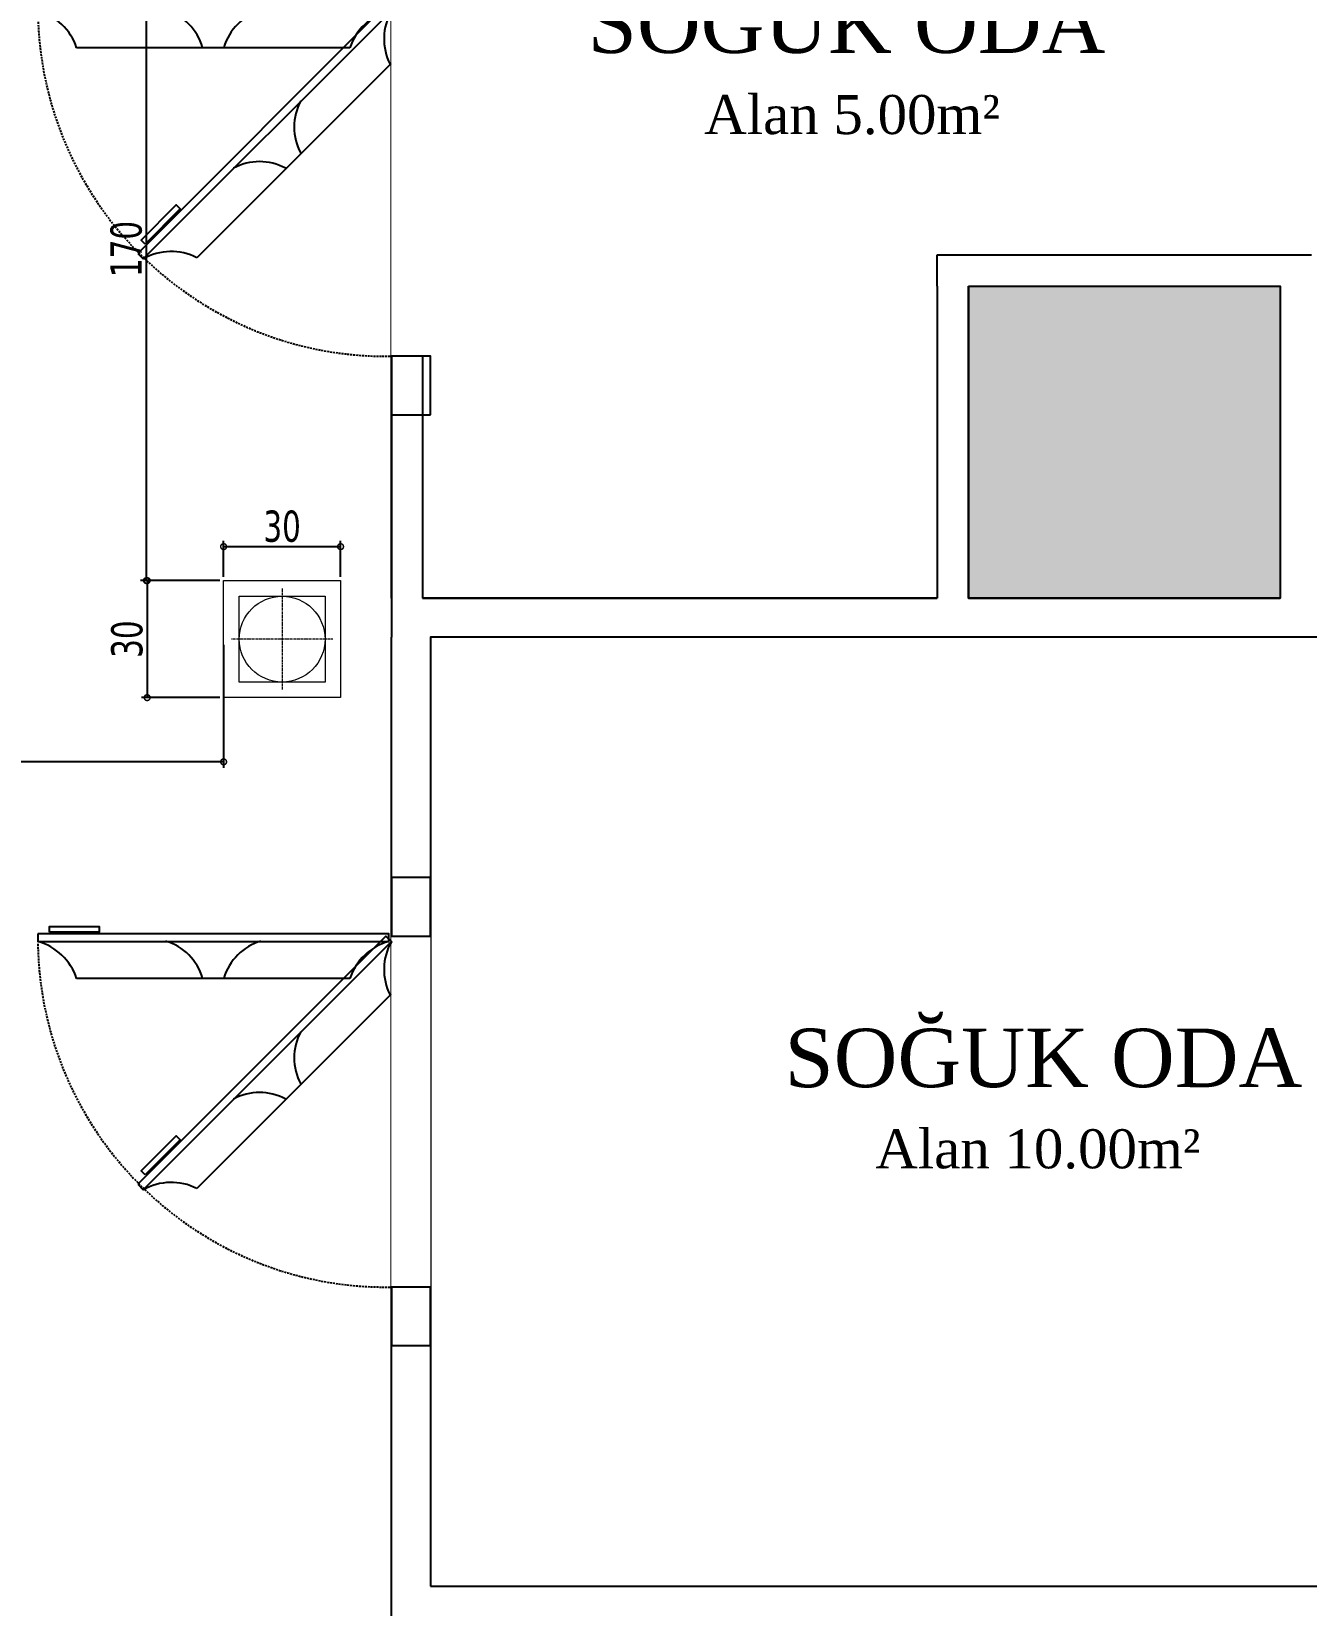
# Model space of a CAD drawing. Header units: millimetres. Extents: x -29311 to -3405, y 28913 to 42880.
# Drawn here: x -6202.5 to -5875.4, y 35613 to 36016.5 of the extents above; entities that cross this region are included whole.
import ezdxf
from ezdxf.enums import TextEntityAlignment as Align

# ---------------------------------------------------------------- set-up
doc = ezdxf.new("R2010")
doc.units = ezdxf.units.MM
doc.set_wipeout_variables(frame=1)
doc.linetypes.add('DASHED', pattern=[0.75, 0.5, -0.25])
doc.linetypes.add('DASHED2', pattern=[0.375, 0.25, -0.125])
for name, color, linetype in [('A-BA', 1, 'Continuous'), ('A-TEFRIS', 251, 'Continuous'), ('A-YAZI', 136, 'Continuous'), ('Duvar-200 cm', 7, 'Continuous'), ('Kıtc-002 Çizgi', 7, 'Continuous'), ('Kıtc-034 Soğuk Oda', 1, 'Continuous'), ('YRNO', 7, 'Continuous')]:
    doc.layers.add(name, color=color, linetype=linetype)
for name, color, linetype, lineweight in [('PLAN', 253, 'Continuous', 15), ('s-depo', 140, 'Continuous', 25), ('tarama-betonarme', 252, 'Continuous', 13), ('TES_SU', 150, 'Continuous', 25), ('yerizg-a', 7, 'Continuous', 15), ('yerizg-b', 7, 'Continuous', 9)]:
    doc.layers.add(name, color=color, linetype=linetype, lineweight=lineweight)
doc.styles.add('Dimension Text', font='tahoma.ttf', dxfattribs={"width": 0.8})
doc.styles.add('ROMANS', font='romans')
doc.styles.add('YAZ-50', font='times.ttf', dxfattribs={"width": 0.9})
doc.dimstyles.new('AYG-OLCU 1 to 2', dxfattribs={"dimtxt": 4, "dimasz": 3, "dimexe": 1.5, "dimexo": 1, "dimgap": 1, "dimtad": 1, "dimdec": 0, "dimdsep": 46, "dimtxsty": 'Dimension Text', "dimblk": 'DOTSMALL', "dimcen": 0, "dimclrd": 256, "dimclre": 256, "dimclrt": 256, "dimadec": 0, "dimazin": 0, "dimtfac": 1, "dimtdec": 0, "dimtofl": 0, "dimtmove": 1, "dimatfit": 3, "dimfxl": 1, "dimarcsym": 0})

# ---------------------------------------------------------------- blocks, each defined once
blk = doc.blocks.new('A$C60E3056A')
at = {"layer": 'Kıtc-034 Soğuk Oda', "color": 3}
blk.add_line((13.32, 80.05), (13.32, 9.95), dxfattribs=at)
for points in [[(1.83, 0), (3.83, 0), (3.83, 90), (1.83, 90)], [(1.44, 3.03), (0, 3.03), (0, 15.75), (1.44, 15.75)]]:
    blk.add_lwpolyline(points, close=True, dxfattribs=at)
for centre, radius, start, end in [((17.93, 93.95), 14.65, 195.6381, 251.6489), ((17.17, 61.16), 14, 196.3254, 253.6365), ((17.17, 28.84), 14, 106.3635, 163.6746), ((17.93, -3.95), 14.65, 108.3511, 164.3619)]:
    blk.add_arc(centre, radius, start, end, dxfattribs=at)
blk = doc.blocks.new('A$C4A7C2E03')
at = {"layer": 'Kıtc-034 Soğuk Oda', "color": 254}
blk.add_line((80.05, 0), (9.95, 0), dxfattribs=at)
for points in [[(3.03, 11.89), (3.03, 13.32), (15.75, 13.32), (15.75, 11.89)], [(0, 11.49), (0, 9.49), (90, 9.49), (90, 11.49)]]:
    blk.add_lwpolyline(points, close=True, dxfattribs=at)
for centre, radius, start, end in [((-3.95, -4.61), 14.65, 18.3511, 74.3619), ((28.84, -3.84), 14, 16.3635, 73.6746), ((61.16, -3.84), 14, 106.3254, 163.6365), ((93.95, -4.61), 14.65, 105.6381, 161.6489)]:
    blk.add_arc(centre, radius, start, end, dxfattribs=at)
blk = doc.blocks.new('A$C65962AFD')
at = {"color": 3}
blk.add_wipeout([(90.69, 105), (90.69, 15), (100.69, 15), (100.69, 105)], dxfattribs=at).dxf.layer = 'Kıtc-034 Soğuk Oda'
at = {"layer": 'Kıtc-002 Çizgi', "color": 254, "linetype": 'DASHED'}
blk.add_arc((89.46, 104.46), 89.47, 180.9342, 270.7837, dxfattribs=at)
at = {"layer": 'Kıtc-034 Soğuk Oda'}
for points in [[(100.69, 105), (100.69, 120), (90.69, 120), (90.69, 105)], [(100.69, 0), (100.69, 15), (90.69, 15), (90.69, 0)]]:
    blk.add_lwpolyline(points, close=True, dxfattribs=at)
at = {"layer": 'Kıtc-002 Çizgi'}
blk.add_blockref('A$C4A7C2E03', (0, 94.09), dxfattribs=at)
at = {"layer": 'Kıtc-002 Çizgi', "rotation": 315}
blk.add_blockref('A$C60E3056A', (24.34, 42.65), dxfattribs=at)
blk = doc.blocks.new('Y-SIFON')
at = {"layer": 'yerizg-a', "color": 0, "linetype": 'Continuous'}
blk.add_circle((0, 0), 11, dxfattribs=at)
at = {"layer": 'yerizg-b', "color": 0, "linetype": 'DASHED2'}
for points in [[(0, 13), (0, -13)], [(-13, 0), (13, 0)]]:
    blk.add_lwpolyline(points, dxfattribs=at)
blk = doc.blocks.new('1bs-yk33a')
at = {"layer": 'yerizg-a', "color": 0}
blk.add_lwpolyline([(0, 0), (30, 0), (30, -30), (0, -30)], close=True, dxfattribs=at)
at = {"layer": 'yerizg-b', "color": 0}
blk.add_lwpolyline([(4, -4), (26, -4), (26, -26), (4, -26)], close=True, dxfattribs=at)
at = {"layer": 'PLAN', "color": 0, "linetype": 'Continuous'}
blk.add_blockref('Y-SIFON', (15, -15), dxfattribs=at)
at = {"layer": 'YRNO', "linetype": 'Continuous', "style": 'ROMANS', "width": 0.8}
blk.add_attdef('YRNO', text='', height=10, dxfattribs=at).set_placement((16, -40), align=Align.MIDDLE)
blk = doc.blocks.new('_DotSmall')
at = {"color": 0, "linetype": 'ByBlock', "const_width": 0.5}
blk.add_lwpolyline([(-0.0625, 0, 1), (0.0625, 0, 1)], format="xyb", close=True, dxfattribs=at)
blk = doc.blocks.new('*D507')
at = {"layer": 'DEFPOINTS', "color": 0, "transparency": 16777216}
for p in [(-6123.17, 35884.46), (-6153.17, 35875.75), (-6123.17, 35875.75)]:
    blk.add_point(p, dxfattribs=at)
at = {"layer": 'TES_SU', "lineweight": -2, "transparency": 16777216}
for p, q in [((-6153.17, 35876.75), (-6153.17, 35885.96)), ((-6153.17, 35884.46), (-6123.17, 35884.46)), ((-6123.17, 35876.75), (-6123.17, 35885.96))]:
    blk.add_line(p, q, dxfattribs=at)
at = {"layer": 'TES_SU', "lineweight": -2, "transparency": 16777216, "xscale": 3, "yscale": 3, "zscale": 3, "rotation": 180}
blk.add_blockref('_DotSmall', (-6153.17, 35884.46), dxfattribs=at)
at = {"layer": 'TES_SU', "lineweight": -2, "transparency": 16777216, "xscale": 3, "yscale": 3, "zscale": 3}
blk.add_blockref('_DotSmall', (-6123.17, 35884.46), dxfattribs=at)
at = {"layer": 'TES_SU', "transparency": 16777216, "insert": (-6138.17, 35889.63), "char_height": 8, "attachment_point": 5, "style": 'Dimension Text'}
blk.add_mtext('30', dxfattribs=at)
blk = doc.blocks.new('*D508')
at = {"layer": 'DEFPOINTS', "color": 0, "transparency": 16777216}
for p in [(-6347.91, 35907.76), (-6153.17, 35875.75), (-6347.91, 35829.29)]:
    blk.add_point(p, dxfattribs=at)
at = {"layer": 'TES_SU', "lineweight": -2, "transparency": 16777216}
for p, q in [((-6347.91, 35859.29), (-6347.91, 35827.79)), ((-6153.17, 35859.29), (-6153.17, 35827.79)), ((-6153.17, 35829.29), (-6347.91, 35829.29))]:
    blk.add_line(p, q, dxfattribs=at)
at = {"layer": 'TES_SU', "lineweight": -2, "transparency": 16777216, "xscale": 3, "yscale": 3, "zscale": 3, "rotation": 180}
blk.add_blockref('_DotSmall', (-6347.91, 35829.29), dxfattribs=at)
at = {"layer": 'TES_SU', "lineweight": -2, "transparency": 16777216, "xscale": 3, "yscale": 3, "zscale": 3}
blk.add_blockref('_DotSmall', (-6153.17, 35829.29), dxfattribs=at)
at = {"layer": 'TES_SU', "transparency": 16777216, "insert": (-6250.54, 35834.45), "char_height": 8, "attachment_point": 5, "style": 'Dimension Text'}
blk.add_mtext('195', dxfattribs=at)
blk = doc.blocks.new('*D509')
at = {"layer": 'DEFPOINTS', "color": 0, "transparency": 16777216}
for p in [(-6172.96, 36045.76), (-6110.14, 36045.76), (-6153.17, 35875.75)]:
    blk.add_point(p, dxfattribs=at)
at = {"layer": 'TES_SU', "lineweight": -2, "transparency": 16777216}
for p, q in [((-6142.96, 36045.76), (-6174.46, 36045.76)), ((-6172.96, 35875.75), (-6172.96, 36045.76)), ((-6154.17, 35875.75), (-6174.46, 35875.75))]:
    blk.add_line(p, q, dxfattribs=at)
at = {"layer": 'TES_SU', "lineweight": -2, "transparency": 16777216, "xscale": 3, "yscale": 3, "zscale": 3}
for p, rotation in [((-6172.96, 36045.76), 90), ((-6172.96, 35875.75), 270)]:
    blk.add_blockref('_DotSmall', p, dxfattribs=dict(at, rotation=rotation))
at = {"layer": 'TES_SU', "transparency": 16777216, "insert": (-6178.13, 35960.76), "char_height": 8, "attachment_point": 5, "rotation": 90, "style": 'Dimension Text'}
blk.add_mtext('170', dxfattribs=at)
blk = doc.blocks.new('*D510')
at = {"layer": 'DEFPOINTS', "color": 0, "transparency": 16777216}
for p in [(-6153.17, 35875.75), (-6172.78, 35845.75), (-6153.17, 35845.75)]:
    blk.add_point(p, dxfattribs=at)
at = {"layer": 'TES_SU', "lineweight": -2, "transparency": 16777216}
for p, q in [((-6154.17, 35875.75), (-6174.28, 35875.75)), ((-6172.78, 35875.75), (-6172.78, 35845.75)), ((-6154.17, 35845.75), (-6174.28, 35845.75))]:
    blk.add_line(p, q, dxfattribs=at)
at = {"layer": 'TES_SU', "lineweight": -2, "transparency": 16777216, "xscale": 3, "yscale": 3, "zscale": 3}
for p, rotation in [((-6172.78, 35875.75), 90), ((-6172.78, 35845.75), 270)]:
    blk.add_blockref('_DotSmall', p, dxfattribs=dict(at, rotation=rotation))
at = {"layer": 'TES_SU', "transparency": 16777216, "insert": (-6177.94, 35860.75), "char_height": 8, "attachment_point": 5, "rotation": 90, "style": 'Dimension Text'}
blk.add_mtext('30', dxfattribs=at)

msp = doc.modelspace()

# ---------------------------------------------------------------- hatches: boundary and pattern name
at = {"layer": 'tarama-betonarme'}
h = msp.add_hatch(dxfattribs=at)
h.set_pattern_fill('ANSI35', color=256, scale=25, style=0)
h.set_pattern_definition([(45, (-57572.966, 50245.5134), (-4.4194174, 4.4194174), []), (45, (-57568.547, 50245.5134), (-4.4194174, 4.4194174), [7.8125, -1.5625, 0, -1.5625])])
h.paths.add_polyline_path([(-6874.41, 35871.26), (-6570.41, 35871.26), (-6570.41, 35906.26), (-6874.41, 35906.26)])
h.paths.add_polyline_path([(-6384.41, 35436.26), (-6349.41, 35436.26), (-6349.41, 35906.26), (-6384.41, 35906.26)])
h.paths.add_polyline_path([(-5962.14, 35951.26), (-5882.14, 35951.26), (-5882.14, 35871.26), (-5962.14, 35871.26)])
h.paths.add_polyline_path([(-5962.14, 35516.26), (-5882.14, 35516.26), (-5882.14, 35436.26), (-5962.14, 35436.26)])
h.paths.add_polyline_path([(-6677.64, 36766.65), (-6597.64, 36766.65), (-6597.64, 36686.65), (-6677.64, 36686.65)])

# ---------------------------------------------------------------- linework, layer by layer
at = {"layer": 'A-BA'}
msp.add_lwpolyline([(-5962.14, 35951.26), (-5882.14, 35951.26), (-5882.14, 35871.26), (-5962.14, 35871.26)], close=True, dxfattribs=at)
msp.add_lwpolyline([(-5962.14, 35951.26), (-5882.14, 35951.26), (-5882.14, 35871.26), (-5962.14, 35871.26)], close=True, dxfattribs=at)
at = {"layer": 'Duvar-200 cm'}
for p, q in [((-6110.14, 36009.26), (-6102.14, 36009.26)), ((-5962.14, 35951.26), (-5962.14, 35871.26)), ((-5882.14, 35951.26), (-5882.14, 35871.26))]:
    msp.add_line(p, q, dxfattribs=at)
at = {"layer": 's-depo', "linetype": 'Continuous'}
for p, q in [((-6110.14, 35871.26), (-6110.14, 36045.76)), ((-6110.14, 36009.26), (-6110.14, 35861.26)), ((-6102.14, 36009.26), (-6102.14, 35871.26)), ((-5970.14, 35951.26), (-5970.14, 35959.26)), ((-5970.14, 35959.26), (-5874.14, 35959.26)), ((-5970.14, 35951.26), (-5970.14, 35871.26)), ((-5970.14, 35871.26), (-6102.14, 35871.26))]:
    msp.add_line(p, q, dxfattribs=at)
for points in [[(-6102.14, 35871.26), (-6102.14, 35871.26), (-5970.14, 35871.26)], [(-5962.14, 35871.26), (-5882.14, 35871.26)], [(-6110.14, 35608.01), (-6110.14, 35861.26)]]:
    msp.add_lwpolyline(points, dxfattribs=at)
msp.add_lwpolyline([(-6100.14, 35618.01), (-5730.14, 35618.01), (-5730.14, 35861.26), (-6100.14, 35861.26)], close=True, dxfattribs=at)

# ---------------------------------------------------------------- block references
at = {"layer": 'A-TEFRIS', "rotation": 270}
msp.add_blockref('1bs-yk33a', (-6123.17, 35875.75), dxfattribs=at)

# ---------------------------------------------------------------- texts
at = {"layer": 'A-YAZI', "style": 'YAZ-50'}
for s, height, p in [('SOĞUK ODA', 15, (-5993.38, 36011.03)), ('Alan 5.00m²', 10, (-5991.97, 35990.22)), (' SOĞUK ODA', 15, (-5945.73, 35745.9)), ('Alan 10.00m²', 10, (-5944.32, 35725.09))]:
    msp.add_text(s, height=height, dxfattribs=at).set_placement(p, align=Align.CENTER)

# ---------------------------------------------------------------- dimensions: what is measured, and where the dimension line sits
at = {"layer": 'TES_SU'}
for base, p2, picture, middle in [((-6347.91, 35829.29), (-6347.91, 35907.76), '*D508', (-6250.54, 35834.45)), ((-6123.17, 35884.46), (-6123.17, 35875.75), '*D507', (-6138.17, 35889.63))]:
    dim = msp.add_linear_dim(base=base, p1=(-6153.17, 35875.75), p2=p2, dimstyle='AYG-OLCU 1 to 2', override={"dimtxt": 8, "dimfxl": 30, "dimfxlon": 1}, dxfattribs=at)
    dim.commit()
    dim.dimension.update_dxf_attribs({"geometry": picture, "text_midpoint": middle})
dim = msp.add_linear_dim(base=(-6172.78, 35845.75), p1=(-6153.17, 35875.75), p2=(-6153.17, 35845.75), angle=90, dimstyle='AYG-OLCU 1 to 2', override={"dimtxt": 8, "dimfxl": 30, "dimfxlon": 1}, dxfattribs=at)
dim.commit()
dim.dimension.update_dxf_attribs({"geometry": '*D510', "text_midpoint": (-6177.94, 35860.75)})

# ---------------------------------------------------------------- next in the draw order: block references
at = {"layer": 'Kıtc-034 Soğuk Oda', "rotation": 0.0001398208479348}
msp.add_blockref('A$C65962AFD', (-6200.83, 35679.64), dxfattribs=at)
at = {"layer": 's-depo', "linetype": 'Continuous', "rotation": 0.0001398208479348}
msp.add_blockref('A$C65962AFD', (-6200.83, 35918.26), dxfattribs=at)

# ---------------------------------------------------------------- next in the draw order: dimensions: what is measured, and where the dimension line sits
at = {"layer": 'TES_SU'}
dim = msp.add_linear_dim(base=(-6172.96, 36045.76), p1=(-6153.17, 35875.75), p2=(-6110.14, 36045.76), angle=90, dimstyle='AYG-OLCU 1 to 2', override={"dimtxt": 8, "dimfxl": 30, "dimfxlon": 1}, dxfattribs=at)
dim.commit()
dim.dimension.update_dxf_attribs({"geometry": '*D509', "text_midpoint": (-6178.13, 35960.76)})

doc.saveas('drawing.dxf')
